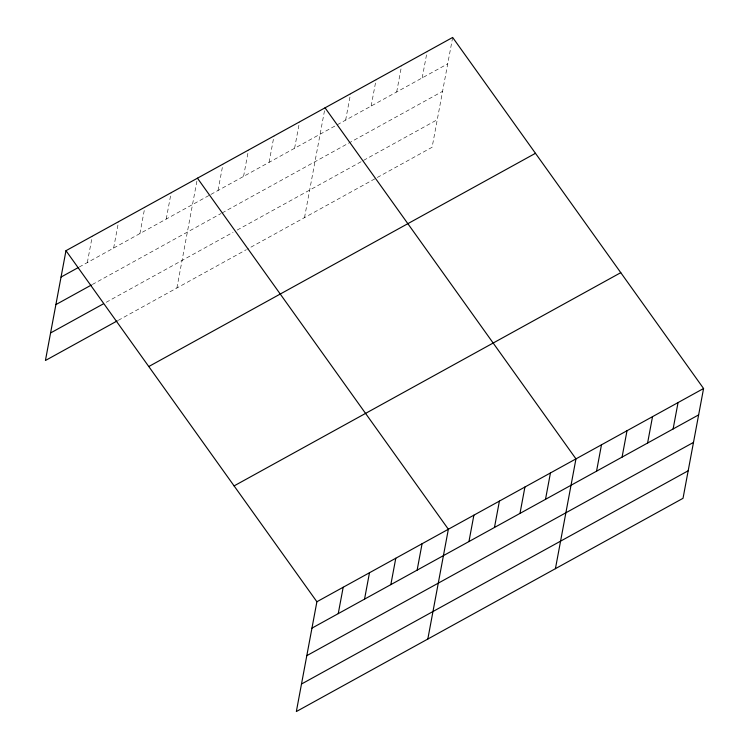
<?xml version="1.0" encoding="UTF-8"?>
<svg xmlns="http://www.w3.org/2000/svg" width="749" height="749" viewBox="0 0 749 749"><rect width="100%" height="100%" fill="white"/><g stroke="black" fill="none" stroke-linecap="round" stroke-linejoin="round"><path stroke-width="0.56" stroke-dasharray="3.75 2.81" d="M87.333 262.562L92.277 236.188M113.633 248.069L118.567 221.685M139.923 233.566L144.866 207.183M166.222 219.064L171.156 192.69M176.904 287.991L197.446 178.187M218.034 190.489L222.968 164.115M243.556 176.418L248.49 150.043M269.078 162.346L274.012 135.962M294.591 148.274L299.534 121.89M304.506 217.622L325.047 107.819M345.635 120.121L350.569 93.747M371.158 106.049L376.092 79.675M396.68 91.977L401.614 65.594M422.193 77.905L427.136 51.522M452.658 37.45L432.107 147.253L247.339 249.145M79.244 267.028L209.87 194.993M210.89 194.431L447.715 63.834M92.296 284.517L221.049 213.521M222.069 212.959L442.565 91.359M106.208 302.287L233.089 232.312M237.18 230.065L437.257 119.728M118.248 320.338L246.318 249.707"/><path stroke-width="1.12" d="M65.978 250.69L316.893 601.747L296.342 711.55L683.022 498.31L703.573 388.506L452.658 37.45L65.978 250.69L45.427 360.494L117.237 320.89M338.248 613.628L343.192 587.244M364.548 599.125L369.482 572.742M390.838 584.623L395.781 558.248M417.137 570.129L422.071 543.746M427.819 639.047L448.361 529.243L197.446 178.187M468.949 541.555L473.883 515.172M494.471 527.474L499.405 501.1M519.993 513.402L524.927 487.028M545.506 499.33L550.449 472.947M555.421 568.678L575.962 458.875L325.047 107.819M596.55 471.187L601.484 444.803M622.073 457.115L627.007 430.731M647.595 443.034L652.529 416.659M673.108 428.962L678.051 402.588M61.044 277.064L78.233 267.59M55.894 304.6L91.284 285.079M50.586 332.959L103.175 303.963M148.779 366.533L535.46 153.302M234.091 485.895L620.771 272.664M316.893 601.747L703.573 388.506M311.959 628.13L698.63 414.89M306.809 655.656L693.48 442.416M301.501 684.024L688.172 470.784"/></g></svg>
